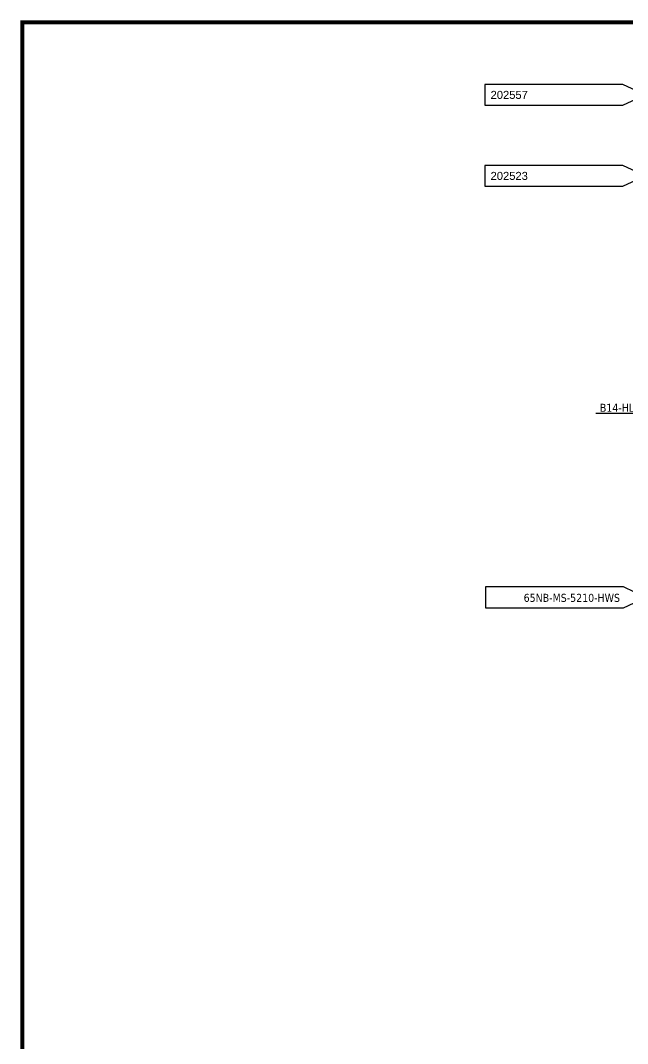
# Model space of a CAD drawing. Header units: millimetres. Extents: x 12318 to 17800, y 6541 to 10165.
# Drawn here: x 12318 to 13166, y 8738 to 10165 of the extents above; entities that cross this region are included whole.
import ezdxf

# ---------------------------------------------------------------- set-up
doc = ezdxf.new("R2010")
doc.units = ezdxf.units.MM
doc.layers.add('Reference', color=6, linetype='Continuous')
doc.layers.add('TITLE TEXT', color=7, linetype='Continuous', lineweight=20)
doc.dimstyles.new('ISO-25', dxfattribs={"dimtxt": 2.5, "dimasz": 2.5, "dimexe": 1.25, "dimexo": 0.625, "dimtad": 1, "dimtxsty": 'Standard', "dimcen": 2.5, "dimadec": 0, "dimazin": 0, "dimtfac": 1, "dimtmove": 0, "dimatfit": 3, "dimfxl": 1, "dimarcsym": 0})

msp = doc.modelspace()

# ---------------------------------------------------------------- linework, layer by layer
at = {"layer": 'Reference'}
for points in [[(13159.1, 10075.7), (12966.6, 10075.7), (12966.6, 10046.6), (13159.1, 10046.6), (13189.9, 10061.1)], [(13159.1, 9962.6), (12966.6, 9962.6), (12966.6, 9933.5), (13159.1, 9933.5), (13189.9, 9948.1)], [(13159.7, 9374.6), (12967.3, 9374.6), (12967.3, 9345.5), (13159.7, 9345.5), (13190.5, 9360)]]:
    msp.add_lwpolyline(points, close=True, dxfattribs=at)
at = {"layer": 'TITLE TEXT', "ltscale": 5, "const_width": 5.38}
msp.add_lwpolyline([(17437.1, 10162.1), (17437.1, 6543.5), (12321.1, 6543.5), (12321.1, 10162.1)], close=True, dxfattribs=at)

# ---------------------------------------------------------------- texts
at = {"char_height": 11.166}
for s, insert, attachment_point in [('{\\fArial|b0|i0|c0|p34;202557}', (12974.4, 10066.6), 1), ('{\\fArial|b0|i0|c0|p34;202523}', (12974.4, 9953.6), 1), ('{\\fTahoma|b0|i0|c0|p34;65NB-MS-5210-HWS}', (13155, 9365), 3)]:
    msp.add_mtext_dynamic_manual_height_columns(s, width=282.315, gutter_width=8.96, heights=[0], dxfattribs=dict(at, insert=insert, attachment_point=attachment_point))
at = {"insert": (13126.9, 9630.1), "char_height": 11.166, "width": 777.184, "attachment_point": 1}
msp.add_mtext('{\\fTahoma|b0|i0|c0|p34;B14-HL09}', dxfattribs=at)

# ---------------------------------------------------------------- leaders
at = {"linetype": 'Continuous', "lineweight": -3}
msp.add_leader([(13250.4, 9595.3), (13217.8, 9616.6), (13121.5, 9616.6)], dimstyle='ISO-25', override={"dimscale": 10, "dimtad": 0}, dxfattribs=at)

doc.saveas('drawing.dxf')
